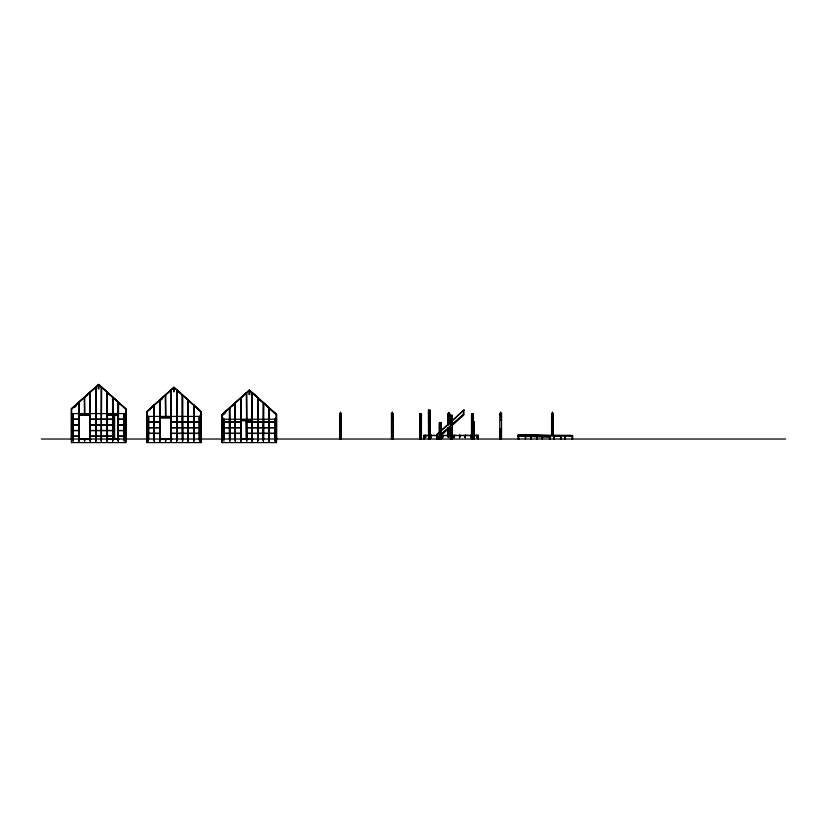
<?xml version="1.0" encoding="UTF-8"?>
<svg xmlns="http://www.w3.org/2000/svg" width="827" height="827" viewBox="0 0 827 827"><rect width="100%" height="100%" fill="white"/><g stroke="black" fill="none" stroke-linecap="round" stroke-linejoin="round"><path stroke-width="1.24" d="M71.422 439.023L71.422 408.869L98.609 384.4L125.797 408.879L125.797 439.023M71.587 439.023L71.587 408.941M73.003 439.023L73.345 413.748M73.169 439.023L73.169 413.583L73.169 441.184L73.003 419.041L71.587 419.041L71.587 442.6M78.823 413.583L78.823 402.211L78.823 441.184M84.478 397.342L84.478 413.748M90.133 392.267L90.133 441.184M90.298 439.023L90.298 414.699M95.787 387.17L71.422 408.869L71.422 442.6L125.797 442.6L125.797 408.869L101.432 386.943L101.432 441.184M99.033 384.782L99.033 388.876L98.186 388.876L98.186 384.782M101.607 387.325L101.266 441.184L101.266 387.015M107.086 413.583L107.086 392.019L107.086 441.184M112.917 439.023L112.917 414.854M112.741 413.583L112.741 397.115L112.741 413.748M118.23 413.583L118.23 414.823L107.262 414.823M118.395 413.583L118.395 402.439M124.215 438.91L124.215 436.17L125.632 436.17M146.792 439.023L146.792 411.691L173.98 387.222L201.168 411.712L201.168 442.6L146.792 442.6L146.792 411.691L171.158 389.775L171.158 441.184M146.958 439.023L146.958 411.763M154.029 439.023L154.029 416.405M154.194 416.405L154.194 405.044M154.37 439.023L154.37 416.405M159.683 439.023L159.683 416.405M159.849 400.165L159.849 441.184M160.025 416.405L160.025 417.821L170.982 417.821M165.503 395.089L165.503 416.581M171.323 439.023L171.323 389.848L146.792 411.691M174.404 387.605L174.404 391.698L173.556 391.698L173.556 387.605M176.637 439.023L176.637 416.405M176.978 439.023L176.978 390.148M182.291 439.023L182.291 394.924M182.457 416.405L182.457 394.851L182.457 441.184M182.633 439.023L182.633 416.405M187.946 439.023L187.946 416.405M188.111 416.405L188.111 399.937L188.111 441.184M188.287 439.023L188.287 416.405M193.601 439.023L193.601 416.405M193.766 416.405L193.766 405.034L193.766 441.184M193.942 439.023L193.942 416.405M199.421 439.023L199.421 416.405L199.586 441.184L199.255 438.848M199.586 439.023L199.586 416.405L199.586 433.451L201.002 433.451M200.547 416.581L200.547 415.092L200.547 416.581L201.168 416.581M201.002 413.304L201.002 442.6L201.168 411.691L176.813 389.775L176.813 441.184M222.163 442.6L222.163 414.523L249.351 390.055L276.549 414.534L276.549 442.6L222.163 442.6L222.163 414.523L246.529 392.598L246.529 419.403M222.783 419.403L222.783 417.914L222.783 419.403L222.163 419.403M223.745 439.023L223.745 419.237M223.921 439.023L223.921 419.237L223.921 441.184M229.399 439.023L229.399 419.237M229.565 419.237L229.565 407.866L229.565 441.184M229.741 439.023L229.741 419.237M235.054 439.023L235.054 419.237M235.219 402.997L235.219 441.184M235.395 439.023L235.395 419.237M240.709 439.023L240.709 419.237M240.874 397.911L240.874 441.184M246.694 439.023L246.694 420.467M249.775 390.437L249.775 394.52L248.927 394.52L248.927 390.437M252.008 439.023L252.008 419.237M252.349 439.023L252.349 419.237M257.662 439.023L257.662 419.237M257.838 419.237L257.838 397.673L257.838 441.184M258.003 439.023L258.003 419.237M263.317 439.023L263.317 419.237M263.482 419.237L263.482 402.77L263.482 441.184M263.658 439.023L263.658 419.237M269.137 419.237L269.137 408.093M269.313 439.023L269.313 419.237M275.918 419.403L275.918 417.914L275.918 419.403L276.549 419.403M276.549 439.023L276.549 414.523L252.183 392.598L252.183 441.184M424.168 437.607L424.168 435.436M430.081 417.459L428.665 417.532M437.328 439.023L437.638 437.7L438.32 439.023M447.955 436.718L447.955 428.975M449.702 436.718L449.702 426.649M449.702 422.948L449.268 416.405M438.765 437.555L463.606 415.185L463.606 412.776M471.679 436.48L471.679 413.748M473.096 422.483L473.261 413.748M478.202 435.436L478.202 439.023L478.058 435.271M518.529 439.189L518.384 434.961M560.303 439.023L561.119 439.189M561.119 435.912L560.964 439.189L561.285 435.912L518.209 435.167M71.422 408.869L98.186 385.01M146.792 411.939L173.98 387.222M160.81 400.268L162.681 398.583M222.329 414.658L229.885 407.856M231.777 406.16L248.927 390.664M222.163 415.712L225.802 412.663M438.589 436.594L463.44 414.224M438.765 436.677L451.097 425.564M451.987 424.768L463.606 414.451M440.677 435.198L449.268 427.456M71.422 409.096L95.953 387.015L95.953 441.184L95.612 387.325M222.163 414.751L246.694 392.67L246.694 419.403L246.363 392.98M428.665 410.223L430.247 410.223L430.247 439.023M428.665 410.45L430.081 410.45M428.5 412.384L430.247 412.384L428.665 412.611M428.665 412.766L430.081 412.766M71.422 413.583L125.797 413.583M71.422 413.748L72.042 413.583M125.797 413.748L125.177 413.583M419.692 413.748L420.312 413.583M421.439 413.748L421.274 439.023L421.274 419.041L419.858 419.041L419.858 439.023L419.858 413.748M471.504 413.748L472.134 413.583M78.999 414.823L89.957 414.823M339.773 414.823L341.189 414.823M448.12 414.823L449.537 414.823M499.942 414.823L501.358 414.823M551.764 414.823L553.17 414.823M78.999 414.999L89.957 414.999M107.262 414.999L118.23 414.999M391.429 414.999L393.176 414.999M447.955 414.999L449.702 414.999M499.777 414.999L501.524 414.999M551.588 414.999L553.346 414.999M450.653 415.309L452.235 415.309L452.235 439.023M450.653 415.536L452.059 415.536M146.792 416.405L201.168 416.405M339.608 416.405L340.228 416.405M392.391 416.405L393.176 416.405M448.751 416.405L447.955 416.405L447.955 425.202L447.955 413.583L449.702 413.583L449.702 423.993M473.261 416.405L472.486 416.581M501.524 416.405L501.079 416.405M551.588 416.405L552.209 416.405M552.55 416.405L553.346 416.405M146.792 416.581L147.413 416.405M428.5 417.459L430.247 417.459M450.312 417.47L452.235 417.47L450.653 417.552M160.025 417.656L170.982 417.656M339.773 417.656L340.228 415.092M392.391 417.656L393.011 417.656M448.751 417.656L448.12 417.656L448.12 416.405L447.955 417.821M500.738 417.656L501.358 417.656M552.55 417.656L553.17 417.656M393.176 417.821L393.011 416.405M449.702 417.821L449.537 416.405L449.537 417.656M450.653 417.697L452.059 417.697M501.524 417.821L501.358 416.405M112.917 419.041L114.322 419.041M124.215 419.041L125.632 419.041M471.679 419.041L473.096 419.041M71.587 419.206L73.003 419.206M73.345 419.155L78.658 419.155M90.298 419.155L95.612 419.155M95.953 419.155L101.266 419.155M101.607 419.155L106.921 419.155M107.262 419.155L112.575 419.155M112.917 419.206L114.322 419.206M118.561 419.155L123.874 419.155M124.215 419.206L125.632 419.206M222.163 419.237L276.549 419.237M339.608 419.237L340.228 419.237M392.391 419.237L393.176 419.237L393.176 439.023L393.176 413.583L391.429 413.583L391.429 439.023M419.858 419.206L421.439 419.237M447.955 419.237L448.751 419.237M471.504 419.237L473.261 419.237M501.524 419.237L501.079 419.237M551.588 419.237L552.209 419.237M552.55 419.237L553.346 419.237M73.345 419.32L78.658 419.32M90.298 419.32L95.612 419.32M95.953 419.32L101.266 419.32M101.607 419.32L106.921 419.32M107.262 419.32L112.575 419.32M118.561 419.32L123.874 419.32M222.329 420.478L222.959 420.478M241.05 420.478L252.008 420.478M339.773 420.478L340.228 417.914M392.391 420.478L393.011 420.478L393.011 419.237L393.176 420.643M448.751 420.478L448.12 420.478L448.12 419.237L447.955 420.643M500.738 420.478L501.358 420.478M552.55 420.478L553.17 420.478M241.05 420.643L252.008 420.643M449.702 420.643L449.537 419.237L449.537 420.478M501.524 420.643L501.358 419.237M472.63 421.584L474.212 421.584L474.212 439.189L474.047 421.584M472.63 421.811L474.047 421.811M146.958 421.977L148.374 421.977M148.715 421.977L154.029 421.977M154.37 421.977L159.683 421.977M171.323 421.977L176.637 421.977M176.978 421.977L182.291 421.977M182.633 421.977L187.946 421.977M188.287 421.977L193.601 421.977M193.942 421.977L199.255 421.977M199.586 421.977L201.002 421.977M222.329 421.977L223.745 421.977M224.086 421.977L229.399 421.977M229.741 421.977L235.054 421.977M235.395 421.977L240.709 421.977M246.694 421.977L252.008 421.977M252.349 421.977L257.662 421.977M258.003 421.977L263.317 421.977M263.658 421.977L268.971 421.977M269.313 421.977L274.626 421.977M274.967 421.977L276.373 421.977M146.958 422.142L148.374 422.142M148.715 422.142L154.029 422.142M154.37 422.142L159.683 422.142M171.323 422.142L176.637 422.142M176.978 422.142L182.291 422.142M182.633 422.142L187.946 422.142M188.287 422.142L193.601 422.142M193.942 422.142L199.255 422.142M199.586 422.142L201.002 422.142M222.329 422.142L223.745 422.142M224.086 422.142L229.399 422.142M229.741 422.142L235.054 422.142M235.395 422.142L240.709 422.142M246.694 422.142L252.008 422.142M252.349 422.142L257.662 422.142M258.003 422.142L263.317 422.142M263.658 422.142L268.971 422.142M269.313 422.142L274.626 422.142M274.967 422.142L276.373 422.142M450.312 422.556L452.235 422.556M439.488 422.793L440.905 422.793M450.653 422.783L452.059 422.783M439.488 422.938L440.905 422.938M472.465 423.744L474.047 423.744M472.63 423.972L474.047 423.972M472.63 424.117L474.047 424.117M71.587 424.685L73.003 424.685M112.917 424.685L114.322 424.685M124.215 424.685L125.632 424.685M419.858 424.685L421.274 424.685M71.587 424.861L73.003 424.861M73.345 424.799L78.658 424.799M90.298 424.799L95.612 424.799M95.953 424.799L101.266 424.799M101.607 424.799L106.921 424.799M107.262 424.799L112.575 424.799M112.917 424.861L114.322 424.861M118.561 424.799L123.874 424.799M124.215 424.861L125.632 424.861M419.858 424.861L421.274 424.861M73.345 424.975L78.658 424.975M90.298 424.975L95.612 424.975M95.953 424.975L101.266 424.975M101.607 424.975L106.921 424.975M107.262 424.975L112.575 424.975M118.561 424.975L123.874 424.975M146.958 427.631L148.374 427.631M148.715 427.631L154.029 427.631M154.37 427.631L159.683 427.631M171.323 427.631L176.637 427.631M176.978 427.631L182.291 427.631M182.633 427.631L187.946 427.631M188.287 427.631L193.601 427.631M193.942 427.631L199.255 427.631M199.586 427.631L201.002 427.631M222.329 427.631L223.745 427.631M224.086 427.631L229.399 427.631M229.741 427.631L235.054 427.631M235.395 427.631L240.709 427.631M246.694 427.631L252.008 427.631M252.349 427.631L257.662 427.631M258.003 427.631L263.317 427.631M263.658 427.631L268.971 427.631M269.313 427.631L274.626 427.631M274.967 427.631L276.373 427.631M439.323 427.652L441.07 427.642M146.958 427.797L148.374 427.797M148.715 427.797L154.029 427.797M154.37 427.797L159.683 427.797M171.323 427.797L176.637 427.797M176.978 427.797L182.291 427.797M182.633 427.797L187.946 427.797M188.287 427.797L193.601 427.797M193.942 427.797L199.255 427.797M199.586 427.797L201.002 427.797M222.329 427.797L223.745 427.797M224.086 427.797L229.399 427.797M229.741 427.797L235.054 427.797M235.395 427.797L240.709 427.797M246.694 427.797L252.008 427.797M252.349 427.797L257.662 427.797M258.003 427.797L263.317 427.797M263.658 427.797L268.971 427.797M269.313 427.797L274.626 427.797M274.967 427.797L276.373 427.797M439.488 427.714L440.905 427.714M439.488 427.879L440.905 428.035M472.465 428.82L474.212 428.82M472.63 429.048L474.047 429.048M447.955 429.13L449.702 429.13M472.63 429.223L474.047 429.079M499.777 429.13L501.524 429.13M447.955 429.296L449.702 429.296M499.777 429.296L501.524 429.296M71.587 430.34L73.003 430.34M112.917 430.34L114.322 430.34M124.215 430.34L125.632 430.34M419.858 430.34L421.274 430.34M71.587 430.516L73.003 430.516M73.345 430.453L78.658 430.453M90.298 430.453L95.612 430.453M95.953 430.453L101.266 430.453M101.607 430.453L106.921 430.453M107.262 430.453L112.575 430.453M112.917 430.516L114.322 430.516M118.561 430.453L123.874 430.453M124.215 430.516L125.632 430.516M419.858 430.516L421.274 430.516M73.345 430.629L78.658 430.629M90.298 430.629L95.612 430.629M95.953 430.629L101.266 430.629M101.607 430.629L106.921 430.629M107.262 430.629L112.575 430.629M118.561 430.629L123.874 430.629M551.588 431.952L553.346 431.952M551.588 432.128L553.346 432.128M146.958 433.286L148.374 433.286M148.715 433.286L154.029 433.286M154.37 433.286L159.683 433.286M171.323 433.286L176.637 433.286M176.978 433.286L182.291 433.286M182.633 433.286L187.946 433.286M188.287 433.286L193.601 433.286M193.942 433.286L199.255 433.286M199.586 433.286L201.002 433.286M222.329 433.286L223.745 433.286M224.086 433.286L229.399 433.286M229.741 433.286L235.054 433.286M235.395 433.286L240.709 433.286M246.694 433.286L252.008 433.286M252.349 433.286L257.662 433.286M258.003 433.286L263.317 433.286M263.658 433.286L268.971 433.286M269.313 433.286L274.626 433.286M274.967 433.286L276.373 433.286M148.374 433.451L146.958 433.451L146.958 416.405M148.715 433.451L154.029 433.451M154.37 433.451L159.683 433.451M171.323 433.451L176.637 433.451M176.978 433.451L182.291 433.451M182.633 433.451L187.946 433.451M188.287 433.451L193.601 433.451M193.942 433.451L199.255 433.451M222.329 433.451L223.745 433.451M224.086 433.451L229.399 433.451M229.741 433.451L235.054 433.451M235.395 433.451L240.709 433.451M246.694 433.451L252.008 433.451M252.349 433.451L257.662 433.451M258.003 433.451L263.317 433.451M263.658 433.451L268.971 433.451M269.313 433.451L274.626 433.451M274.967 433.451L276.373 433.451M439.323 434.309L441.07 434.309M439.488 434.537L440.905 434.537M448.193 435.271L448.534 437.607L448.12 429.296M437.307 435.436L423.993 435.271L423.993 439.023M439.788 435.436L478.378 435.271L478.378 439.023M553.149 435.436L572.594 435.436L572.594 439.189L571.974 439.189L571.964 437.7M425.75 435.612L437.307 435.612M439.788 435.612L476.621 435.612M553.087 435.612L570.837 435.436M472.63 435.726L474.047 435.726M71.587 435.994L73.003 435.994M73.345 436.108L78.658 436.108M90.298 436.108L95.612 436.108M95.953 436.108L101.266 436.108M101.607 436.108L106.921 436.108M107.262 436.108L112.575 436.108M112.917 435.994L114.322 435.994M118.561 436.108L123.874 436.108M124.215 435.994L125.632 435.994M419.858 435.994L421.274 435.994M71.587 436.17L73.003 436.17M73.345 436.274L78.658 436.274M90.298 436.274L95.612 436.274M95.953 436.274L101.266 436.274M101.607 436.274L106.921 436.274M107.262 436.274L112.575 436.274M114.322 436.17L112.917 436.17L112.917 414.668M118.561 436.274L123.874 436.274M419.858 436.17L421.274 436.17M71.422 438.848L72.042 439.023M78.658 438.848L90.298 438.848M106.921 438.848L118.561 438.848M125.797 438.848L125.177 439.023M146.792 438.848L147.413 439.023M159.683 438.848L171.323 438.848M201.168 438.848L200.547 439.023M222.163 438.848L222.783 439.023M240.709 438.848L252.349 438.848M276.549 438.848L275.918 439.023M391.429 438.848L393.176 438.848M419.692 438.848L420.312 439.023M41.35 439.023L785.65 439.023M79.247 439.189L91.156 439.189M107.51 439.189L119.098 439.189M159.58 439.189L171.975 439.189M240.45 439.189L253.196 439.189M193.942 441.184L193.601 405.106M572.594 435.746L518.209 434.785L518.209 439.189L518.829 439.189L518.839 437.7M518.209 434.961L572.594 435.912M518.209 436.191L549.976 436.749L549.976 439.189L549.355 439.023M518.209 436.356L549.976 436.914M252.183 392.825L276.549 414.751L249.351 390.055M176.813 390.003L201.168 411.918L173.98 387.45M101.432 387.17L125.797 409.096L98.609 384.4M249.95 390.861L266.935 406.16M268.827 407.866L276.373 414.658L276.373 442.6L276.373 414.596M572.418 435.436L572.418 439.189M565.182 435.777L565.182 439.023M565.017 435.777L565.017 439.023M561.285 435.746L561.285 439.189L560.665 439.023M554.049 435.788L554.049 439.023M553.883 435.788L553.883 439.023M553.346 435.571L553.346 413.583L551.588 413.583L551.588 435.571M553.17 413.583L553.17 435.684M552.55 414.823L552.55 412.26L552.209 414.823M552.384 412.26L552.384 414.823M551.764 413.583L551.764 435.684M549.81 436.914L549.81 439.189M542.574 436.79L542.409 439.189L542.409 436.78M536.919 436.687L536.754 439.189L536.754 436.687M531.265 436.594L531.099 439.189L531.099 436.584M525.621 436.491L525.445 439.189L525.445 436.491M501.524 439.023L501.524 413.583L499.777 413.583L499.777 439.023M501.358 413.583L501.358 414.999M501.358 429.296L501.358 439.023M500.738 414.823L500.738 412.26L500.397 414.823M500.562 412.26L500.562 414.823M500.097 413.583L499.942 414.999M499.942 429.296L500.097 439.023M473.261 422.69L473.261 413.583L471.504 413.583L471.504 436.48M473.261 439.023L472.465 439.189L472.465 421.201L472.63 439.189M473.096 416.405L473.096 422.69M472.134 439.023L471.504 439.023M471.679 416.405L471.679 436.17M470.966 435.271L470.966 437.607M467.069 435.436L466.449 435.436M465.322 435.271L465.322 437.607M463.782 410.45L463.44 414.451M463.606 410.605L463.606 415.185M459.667 435.271L459.667 437.607M455.77 435.436L455.139 435.436M454.013 435.271L454.013 437.607M452.059 415.309L452.059 439.023M451.893 436.48L451.893 439.023M451.79 439.023L451.294 439.189L451.273 437.7M451.459 439.189L451.439 437.7L450.932 439.189M451.097 437.7L450.632 439.189L450.477 414.927L450.477 439.023M449.702 426.556L449.702 436.594M449.537 413.583L449.537 414.999M449.537 429.296L449.537 436.718M448.916 414.823L448.916 412.26L448.751 414.823M448.358 435.271L448.358 437.607M448.12 413.583L448.12 414.999M447.955 427.569L447.955 436.594M442.703 435.271L442.703 437.607M440.905 422.566L441.07 439.189L441.07 422.566L439.323 422.566L439.323 439.189L439.954 439.023M439.488 422.566L439.488 439.189M438.765 436.449L438.765 439.023M437.638 437.7L437.638 439.189M437.183 434.392L437.183 439.023M431.405 435.271L431.405 437.607M430.081 410.223L430.081 439.023M429.461 439.023L429.461 437.7L428.82 439.023M428.665 439.023L428.5 409.841L428.5 439.023M424.168 435.271L424.168 439.023M421.439 439.023L421.439 413.583L419.692 413.583L419.692 439.023M393.011 414.999L393.011 413.583L393.011 414.823L391.595 414.823L391.595 413.583L391.595 414.999M392.391 414.823L392.391 412.26L392.05 414.823M392.215 412.26L392.215 414.823M341.355 439.023L341.355 413.583L339.608 413.583L339.608 439.023M341.189 413.583L341.189 439.023M340.569 414.823L340.569 412.26L340.228 414.823M340.404 412.26L340.404 414.823M339.773 413.583L339.773 439.023M274.967 419.237L274.967 441.184L274.791 419.237M274.626 419.237L274.626 439.023M269.313 408.249L268.971 441.184L268.971 407.928M269.137 407.856L269.137 441.184M263.658 403.162L263.317 441.184L263.317 402.842M258.003 398.066L257.662 441.184L257.662 397.756M252.349 392.98L252.008 441.184L252.008 392.67M251.842 419.237L251.842 438.848M246.694 420.147L246.694 441.184L246.363 420.467M246.529 420.467L246.529 441.184M246.188 420.478L246.188 438.848M241.215 419.237L241.215 438.848M241.05 397.756L241.05 441.184L240.709 398.066M235.395 402.842L235.395 441.184L235.054 403.162M229.741 407.928L229.741 441.184L229.399 408.249M224.086 419.237L224.086 439.023M199.255 416.405L199.255 439.023M188.287 400.33L187.946 441.184L187.946 400.01M182.633 395.244L182.633 441.184L182.291 416.405M176.978 416.405L176.637 441.184L176.637 389.848M171.323 416.405L170.982 441.184L170.982 390.148M170.817 416.405L170.817 438.848M165.669 394.924L165.669 416.581L165.338 395.244M165.669 438.848L165.669 441.184L165.338 438.848M165.503 438.848L165.503 441.184M160.19 416.405L160.19 438.848M160.025 400.01L160.025 441.184L159.683 400.33M154.37 405.106L154.37 441.184L154.029 405.416M154.194 405.034L154.194 441.184M148.715 416.405L148.715 439.023M148.54 416.405L148.374 441.184L148.374 416.405M146.958 438.848L146.958 442.6M124.215 413.583L124.215 441.184L124.05 413.583M123.874 413.583L123.874 439.023M118.561 402.594L118.23 441.184L118.23 402.273M118.395 402.201L118.395 441.184M118.054 413.583L118.054 438.848M112.917 397.508L112.575 413.748L112.575 397.187M112.917 438.848L112.575 441.184L112.575 414.699M112.741 414.854L112.741 441.184M107.427 413.583L107.427 438.848M107.262 392.411L106.921 441.184L106.921 392.101M95.787 386.943L95.787 441.184M90.298 392.101L90.298 441.184L89.957 392.411M89.792 413.583L89.792 438.848M84.643 397.187L84.643 413.748L84.313 397.508M84.643 438.848L84.643 441.184L84.313 438.848M84.478 438.848L84.478 441.184M79.165 413.583L79.165 438.848M78.999 402.273L78.999 441.184L78.658 402.594M73.345 413.583L73.345 439.023M114.322 414.668L114.322 439.023L114.322 414.668M114.498 414.854L114.498 439.023L114.498 414.854M125.632 408.962L125.632 442.6L125.632 408.941M222.329 414.596L222.329 442.6L222.329 414.596M339.608 414.999L339.608 438.848L341.355 438.848L341.355 414.999L339.608 414.999M437.007 434.547L437.007 439.023L437.007 434.32L464.205 409.841L437.007 434.547M76.094 405.85L74.223 407.535L76.053 405.892M425.75 435.271L425.574 437.607L425.75 435.271M431.57 435.271L431.229 437.607L431.57 435.271M442.879 435.271L442.538 437.607L442.879 435.271M454.178 435.271L453.847 437.607L454.178 435.271M459.833 435.271L459.492 437.607L459.833 435.271M465.487 435.271L465.146 437.607L465.487 435.271M471.142 435.271L470.801 437.607L471.142 435.271M476.797 435.271L476.621 437.607L476.797 435.271"/></g></svg>
